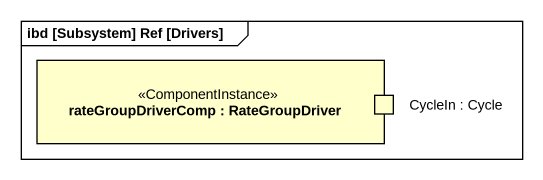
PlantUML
@startuml
mainframe ibd [Subsystem] Ref [Drivers]
rectangle "rateGroupDriverComp : RateGroupDriver" as rateGroupDriverComp <<ComponentInstance>> #FFFFCC {
  port "CycleIn : Cycle" as CycleIn_Cycle #FFFFCC
}
@enduml
